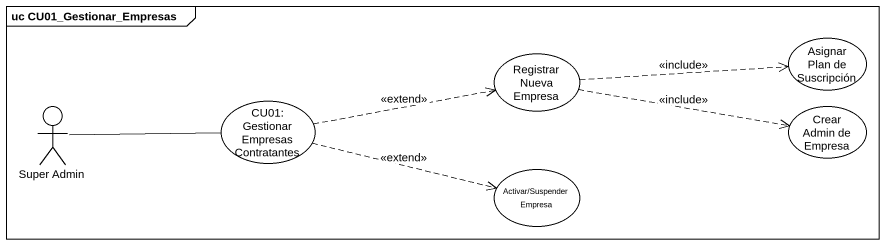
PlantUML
@startuml
mainframe uc CU01_Gestionar_Empresas
usecase "Registrar Nueva Empresa" as Registrar_Nueva_Empresa
usecase "Asignar Plan de Suscripción" as Asignar_Plan_de_Suscripción
actor "Super Admin" as Super_Admin
usecase "CU01: Gestionar Empresas Contratantes" as CU01_Gestionar_Empresas
usecase "Crear Admin de Empresa" as Crear_Admin_de_Empresa
usecase "Activar/Suspender Empresa" as Activar_Suspender_Empresa
Registrar_Nueva_Empresa .right.> Asignar_Plan_de_Suscripción : <<include>>
Registrar_Nueva_Empresa .right.> Crear_Admin_de_Empresa : <<include>>
Super_Admin -right- CU01_Gestionar_Empresas
CU01_Gestionar_Empresas .right.> Registrar_Nueva_Empresa : <<extend>>
CU01_Gestionar_Empresas .right.> Activar_Suspender_Empresa : <<extend>>
@enduml
